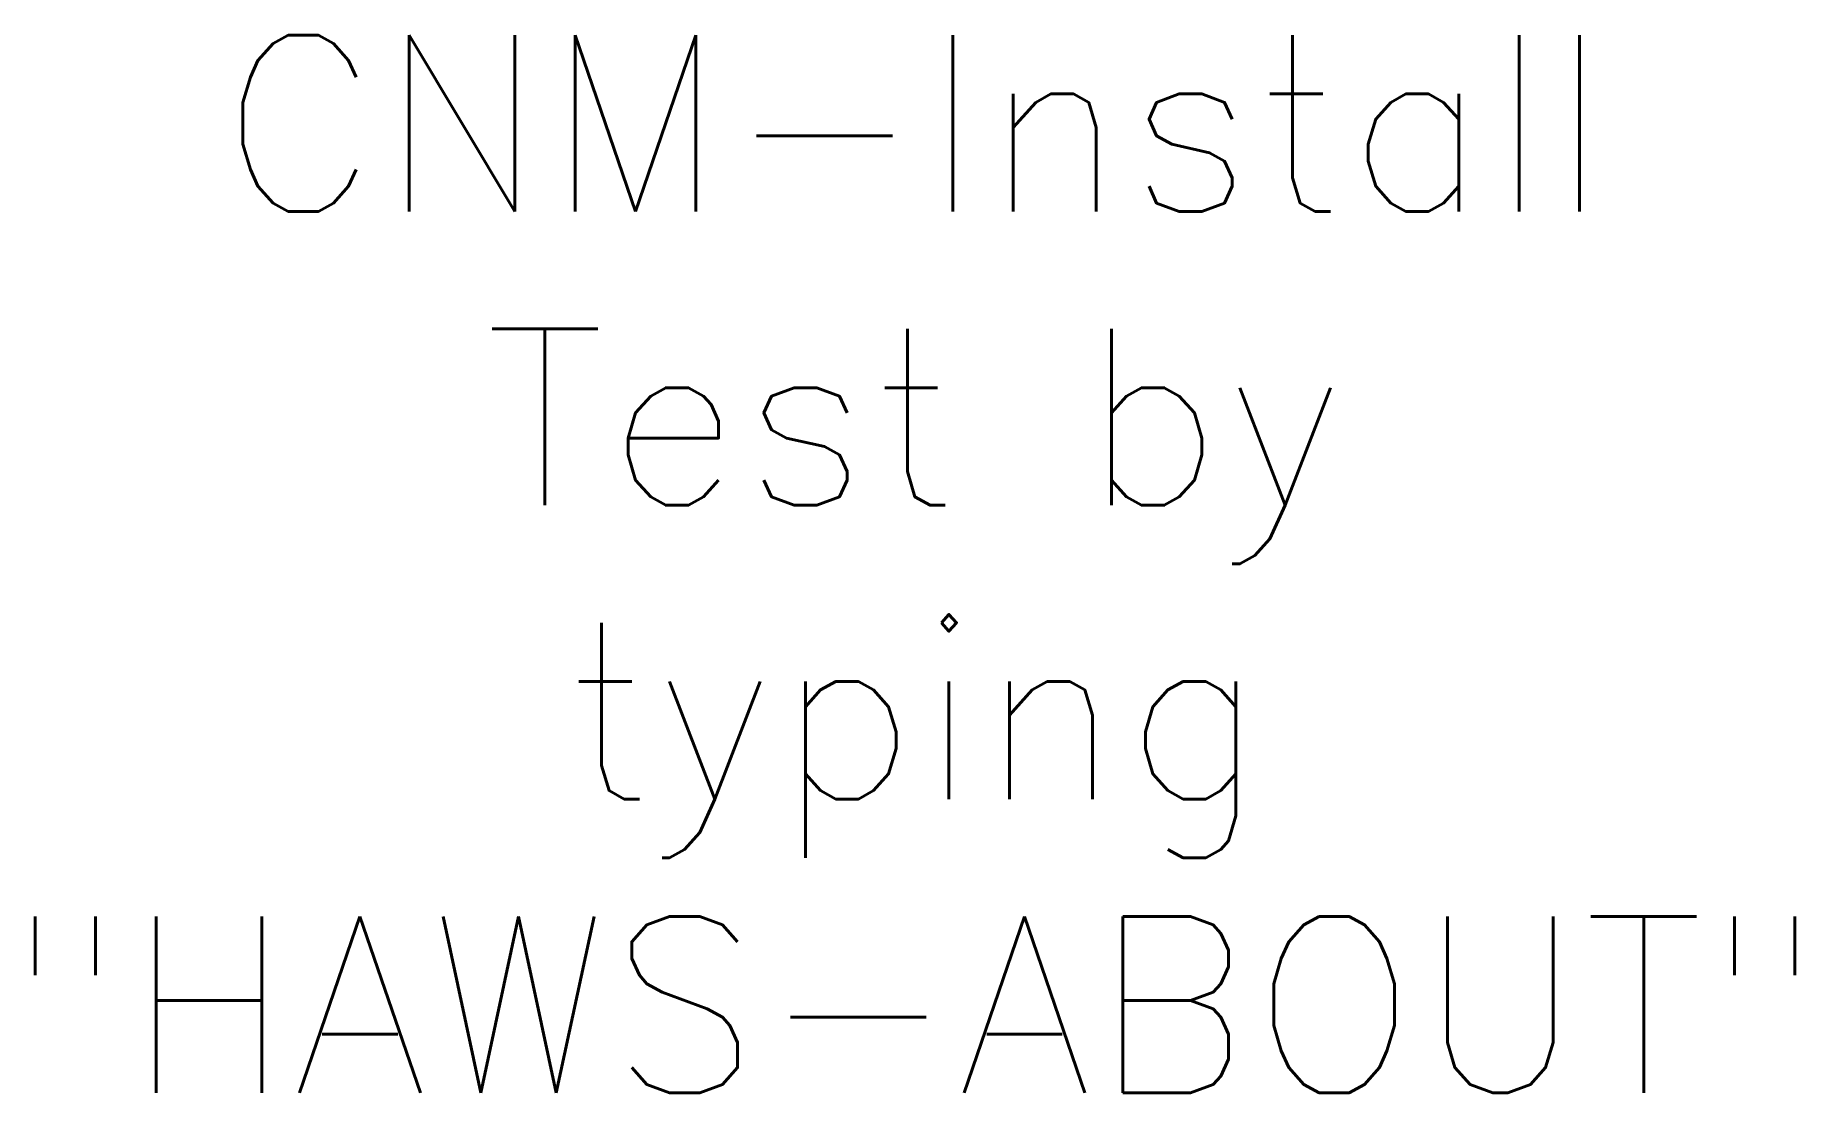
# Model space of a CAD drawing. Extents: x -4.99 to 4.99, y -3 to 3.
import ezdxf

# ---------------------------------------------------------------- set-up
doc = ezdxf.new("R2010")
doc.units = 0
doc.header["$MEASUREMENT"] = 0
doc.layers.get('0').update_dxf_attribs({"linetype": 'CONTINUOUS'})
doc.styles.add('ROMANS', font='romans.shx')

msp = doc.modelspace()

# ---------------------------------------------------------------- texts
at = {"insert": (0, 0), "char_height": 1, "width": 8.428571, "attachment_point": 5, "style": 'ROMANS'}
msp.add_mtext('CNM-Install\\PTest by typing "HAWS-ABOUT"', dxfattribs=at)

doc.saveas('drawing.dxf')
